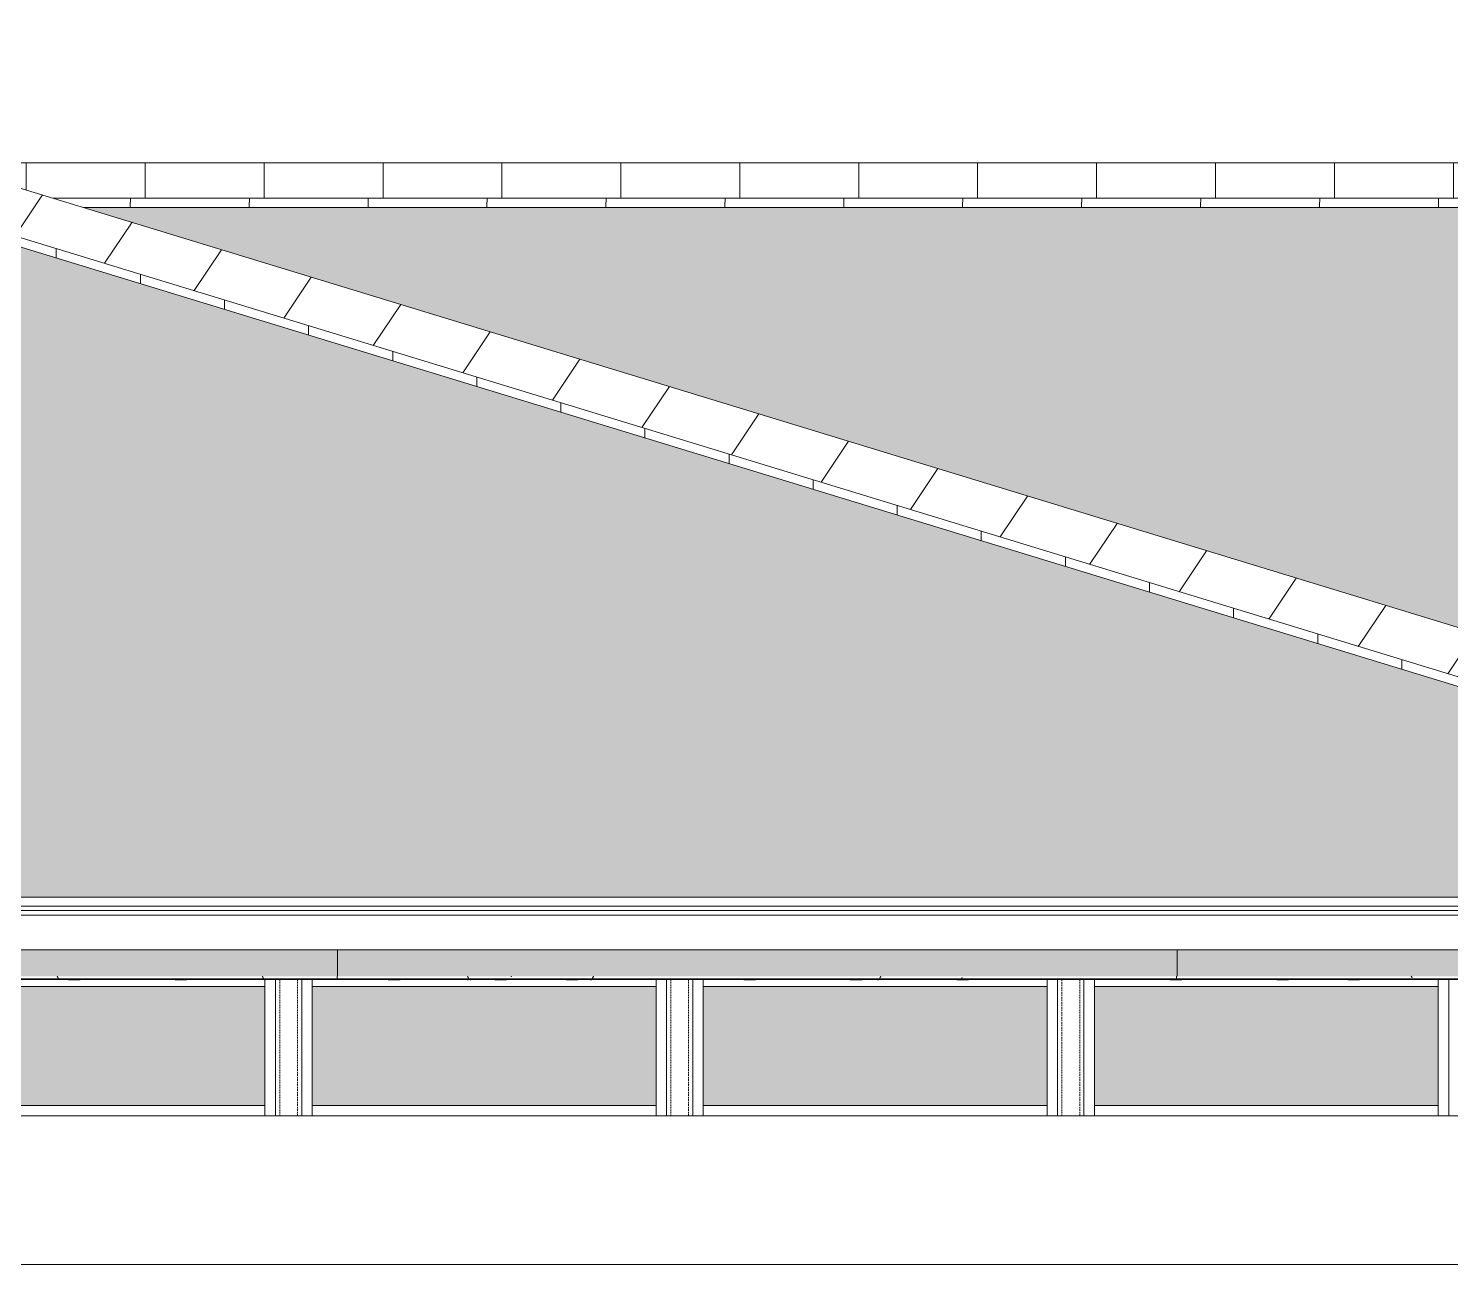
# Model space of a CAD drawing. Header units: millimetres. Extents: x -35517 to 139323, y -3702 to 5999.
# Drawn here: x -21875 to -17809, y 2380 to 5915 of the extents above; entities that cross this region are included whole.
import ezdxf

# ---------------------------------------------------------------- set-up
doc = ezdxf.new("R2010")
doc.units = ezdxf.units.MM
doc.linetypes.add('Hidden', pattern=[7.14375, 4.7625, -2.38125])
for name, color, linetype, lineweight in [('A-GLAZ-CURT', 52, 'Continuous', 5), ('A-GLAZ-CWMG', 51, 'Continuous', 5), ('A-ROOF', 132, 'Continuous', 9), ('A-ROOF-OTLN', 132, 'Continuous', 5), ('A-ROOF-PATT', 132, 'Continuous', 9), ('A-WALL', 113, 'Continuous', 9), ('I-WALL', 2, 'Continuous', 9), ('S-COLS', 52, 'Continuous', 5)]:
    doc.layers.add(name, color=color, linetype=linetype, lineweight=lineweight)

# ---------------------------------------------------------------- blocks, each defined once
blk = doc.blocks.new('Column Steel Square Hollow Sections - 75x75-V129-GENERAL NORTH ELEVATION')
at = {"layer": 'S-COLS', "linetype": 'Hidden'}
for p, q in [((-20038.4, 3195.3), (-20038.4, 2805)), ((-19987.4, 2805), (-19987.4, 3195.1))]:
    blk.add_line(p, q, dxfattribs=at)
blk = doc.blocks.new('Column Steel Square Hollow Sections - 75x75-V128-GENERAL NORTH ELEVATION')
at = {"layer": 'S-COLS', "linetype": 'Hidden'}
for p, q in [((-23392.7, 3195.3), (-23392.7, 2805)), ((-23341.7, 2805), (-23341.7, 3195.3))]:
    blk.add_line(p, q, dxfattribs=at)
blk = doc.blocks.new('Column Steel Square Hollow Sections - 75x75-V137-GENERAL NORTH ELEVATION')
at = {"layer": 'S-COLS', "linetype": 'Hidden'}
for p, q in [((-18920.3, 3195.1), (-18920.3, 2805)), ((-18869.3, 2805), (-18869.3, 3195.1))]:
    blk.add_line(p, q, dxfattribs=at)
blk = doc.blocks.new('FP_144-GENERAL NORTH ELEVATION')
at = {"layer": 'A-ROOF-OTLN'}
blk.add_line((-27098.6, 3195), (-17362.1, 3195), dxfattribs=at)
at = {"layer": 'A-ROOF-PATT', "lineweight": 5}
for p, q in [((-27098.6, 3197), (-17362.1, 3197)), ((-21792.5, 3204.1), (-21792.7, 3204.5)), ((-21792.3, 3203.8), (-21792.5, 3204.1)), ((-21792.1, 3203.4), (-21792.3, 3203.8)), ((-21791.9, 3203), (-21792.1, 3203.4)), ((-21791.7, 3202.7), (-21791.9, 3203)), ((-21791.6, 3202.3), (-21791.7, 3202.7)), ((-21791.4, 3202), (-21791.6, 3202.3)), ((-21791.2, 3201.6), (-21791.4, 3202)), ((-21791, 3201.2), (-21791.2, 3201.6)), ((-21790.8, 3200.9), (-21791, 3201.2)), ((-21790.6, 3200.6), (-21790.8, 3200.9)), ((-21790.4, 3200.2), (-21790.6, 3200.6)), ((-21790.2, 3199.9), (-21790.4, 3200.2)), ((-21790, 3199.5), (-21790.2, 3199.9)), ((-21789.9, 3199.2), (-21790, 3199.5)), ((-21789.7, 3198.9), (-21789.9, 3199.2)), ((-21789.5, 3198.6), (-21789.7, 3198.9)), ((-21789.3, 3198.3), (-21789.5, 3198.6)), ((-21789.1, 3198), (-21789.3, 3198.3)), ((-21788.9, 3197.7), (-21789.1, 3198)), ((-21788.7, 3197.4), (-21788.9, 3197.7)), ((-21788.5, 3197.2), (-21788.7, 3197.4)), ((-21788.3, 3196.9), (-21788.5, 3197.2)), ((-21788.2, 3196.6), (-21788.3, 3196.9)), ((-21788, 3196.4), (-21788.2, 3196.6)), ((-21787.8, 3196.2), (-21788, 3196.4)), ((-21760.3, 3193.9), (-21726.8, 3193.9)), ((-21455.5, 3193.9), (-21422, 3193.9)), ((-21205.9, 3204.1), (-21206.1, 3204.5)), ((-21205.7, 3203.8), (-21205.9, 3204.1)), ((-21205.5, 3203.4), (-21205.7, 3203.8)), ((-21205.3, 3203), (-21205.5, 3203.4)), ((-21205.1, 3202.6), (-21205.3, 3203)), ((-21205, 3202.3), (-21205.1, 3202.6)), ((-21204.8, 3201.9), (-21205, 3202.3)), ((-21204.6, 3201.6), (-21204.8, 3201.9)), ((-21204.4, 3201.2), (-21204.6, 3201.6)), ((-21204.2, 3200.9), (-21204.4, 3201.2)), ((-21204, 3200.5), (-21204.2, 3200.9)), ((-21203.8, 3200.2), (-21204, 3200.5)), ((-21203.6, 3199.8), (-21203.8, 3200.2)), ((-21203.4, 3199.5), (-21203.6, 3199.8)), ((-21203.2, 3199.2), (-21203.4, 3199.5)), ((-21203, 3198.8), (-21203.2, 3199.2)), ((-21202.8, 3198.5), (-21203, 3198.8)), ((-21202.7, 3198.2), (-21202.8, 3198.5)), ((-21202.5, 3197.9), (-21202.7, 3198.2)), ((-21202.3, 3197.6), (-21202.5, 3197.9)), ((-21202.1, 3197.4), (-21202.3, 3197.6)), ((-21201.9, 3197.1), (-21202.1, 3197.4)), ((-21201.7, 3196.8), (-21201.9, 3197.1)), ((-21201.5, 3196.6), (-21201.7, 3196.8)), ((-21201.3, 3196.3), (-21201.5, 3196.6)), ((-21201.1, 3196.1), (-21201.3, 3196.3)), ((-21200.9, 3195.9), (-21201.1, 3196.1)), ((-21200.7, 3195.7), (-21200.9, 3195.9)), ((-21200.5, 3195.5), (-21200.7, 3195.7)), ((-21200.4, 3195.3), (-21200.5, 3195.5)), ((-21200.2, 3195.1), (-21200.4, 3195.3)), ((-21200, 3194.9), (-21200.2, 3195.1)), ((-21199.8, 3194.8), (-21200, 3194.9)), ((-21199.6, 3194.6), (-21199.8, 3194.8)), ((-21199.4, 3194.5), (-21199.6, 3194.6)), ((-21199.2, 3194.4), (-21199.4, 3194.5)), ((-21199, 3194.2), (-21199.2, 3194.4)), ((-21198.8, 3194.2), (-21199, 3194.2)), ((-21198.6, 3194.1), (-21198.8, 3194.2)), ((-21198.4, 3194), (-21198.6, 3194.1)), ((-21198.3, 3193.9), (-21198.4, 3194)), ((-21198.1, 3193.9), (-21198.3, 3193.9)), ((-21197.9, 3193.9), (-21198.1, 3193.9)), ((-21197.7, 3193.8), (-21197.9, 3193.9)), ((-20992.1, 3197), (-20992.1, 3204.5)), ((-20845.9, 3193.9), (-20812.4, 3193.9)), ((-20619.3, 3204.1), (-20619.5, 3204.5)), ((-20619.3, 3193.9), (-20619.5, 3193.8)), ((-20619.1, 3203.8), (-20619.3, 3204.1)), ((-20619.1, 3193.9), (-20619.3, 3193.9)), ((-20618.9, 3203.4), (-20619.1, 3203.8)), ((-20618.9, 3193.9), (-20619.1, 3193.9)), ((-20618.7, 3203), (-20618.9, 3203.4)), ((-20618.8, 3194), (-20618.9, 3193.9)), ((-20618.6, 3194.1), (-20618.8, 3194)), ((-20618.6, 3202.6), (-20618.7, 3203)), ((-20618.4, 3202.3), (-20618.6, 3202.6)), ((-20618.4, 3194.1), (-20618.6, 3194.1)), ((-20618.2, 3201.9), (-20618.4, 3202.3)), ((-20618.2, 3194.2), (-20618.4, 3194.1)), ((-20618, 3201.6), (-20618.2, 3201.9)), ((-20618, 3194.3), (-20618.2, 3194.2)), ((-20617.8, 3201.2), (-20618, 3201.6)), ((-20617.8, 3194.4), (-20618, 3194.3)), ((-20617.6, 3200.9), (-20617.8, 3201.2)), ((-20617.6, 3194.6), (-20617.8, 3194.4)), ((-20617.4, 3200.5), (-20617.6, 3200.9)), ((-20617.4, 3194.7), (-20617.6, 3194.6)), ((-20617.2, 3200.2), (-20617.4, 3200.5)), ((-20617.3, 3194.9), (-20617.4, 3194.7)), ((-20617.1, 3195), (-20617.3, 3194.9)), ((-20617, 3199.8), (-20617.2, 3200.2)), ((-20616.9, 3195.2), (-20617.1, 3195)), ((-20616.8, 3199.5), (-20617, 3199.8)), ((-20616.7, 3195.4), (-20616.9, 3195.2)), ((-20616.6, 3199.2), (-20616.8, 3199.5)), ((-20616.4, 3198.8), (-20616.6, 3199.2)), ((-20616.3, 3198.5), (-20616.4, 3198.8)), ((-20616.1, 3198.2), (-20616.3, 3198.5)), ((-20615.9, 3197.9), (-20616.1, 3198.2)), ((-20615.7, 3197.6), (-20615.9, 3197.9)), ((-20615.5, 3197.4), (-20615.7, 3197.6)), ((-20615.3, 3197.1), (-20615.5, 3197.4)), ((-20615.1, 3196.8), (-20615.3, 3197.1)), ((-20614.9, 3196.6), (-20615.1, 3196.8)), ((-20614.7, 3196.3), (-20614.9, 3196.6)), ((-20614.5, 3196.1), (-20614.7, 3196.3)), ((-20614.3, 3195.9), (-20614.5, 3196.1)), ((-20614.2, 3195.7), (-20614.3, 3195.9)), ((-20614, 3195.5), (-20614.2, 3195.7)), ((-20613.8, 3195.3), (-20614, 3195.5)), ((-20613.6, 3195.1), (-20613.8, 3195.3)), ((-20613.4, 3194.9), (-20613.6, 3195.1)), ((-20613.2, 3194.8), (-20613.4, 3194.9)), ((-20613, 3194.6), (-20613.2, 3194.8)), ((-20612.8, 3194.5), (-20613, 3194.6)), ((-20612.6, 3194.4), (-20612.8, 3194.5)), ((-20612.4, 3194.2), (-20612.6, 3194.4)), ((-20612.2, 3194.2), (-20612.4, 3194.2)), ((-20612, 3194.1), (-20612.2, 3194.2)), ((-20611.9, 3194), (-20612, 3194.1)), ((-20611.7, 3193.9), (-20611.9, 3194)), ((-20611.5, 3193.9), (-20611.7, 3193.9)), ((-20611.3, 3193.9), (-20611.5, 3193.9)), ((-20611.1, 3193.8), (-20611.3, 3193.9)), ((-20541.1, 3193.9), (-20507.6, 3193.9)), ((-20494.5, 3203.1), (-20494.7, 3202.7)), ((-20494.3, 3203.4), (-20494.5, 3203.1)), ((-20494.1, 3203.8), (-20494.3, 3203.4)), ((-20493.9, 3204.1), (-20494.1, 3203.8)), ((-20493.8, 3204.5), (-20493.9, 3204.1)), ((-20337.9, 3193.9), (-20304.4, 3193.9)), ((-20267.3, 3193.9), (-20267.5, 3193.8)), ((-20267.2, 3193.9), (-20267.3, 3193.9)), ((-20267, 3193.9), (-20267.2, 3193.9)), ((-20266.8, 3194), (-20267, 3193.9)), ((-20266.6, 3194.1), (-20266.8, 3194)), ((-20266.4, 3194.2), (-20266.6, 3194.1)), ((-20266.2, 3194.2), (-20266.4, 3194.2)), ((-20266, 3194.4), (-20266.2, 3194.2)), ((-20265.8, 3194.5), (-20266, 3194.4)), ((-20265.6, 3194.6), (-20265.8, 3194.5)), ((-20265.4, 3194.8), (-20265.6, 3194.6)), ((-20265.2, 3194.9), (-20265.4, 3194.8)), ((-20265.1, 3195.1), (-20265.2, 3194.9)), ((-20264.9, 3195.3), (-20265.1, 3195.1)), ((-20264.7, 3195.5), (-20264.9, 3195.3)), ((-20264.5, 3195.7), (-20264.7, 3195.5)), ((-20264.3, 3195.9), (-20264.5, 3195.7)), ((-20264.1, 3196.1), (-20264.3, 3195.9)), ((-20263.9, 3196.3), (-20264.1, 3196.1)), ((-20263.7, 3196.6), (-20263.9, 3196.3)), ((-20263.5, 3196.8), (-20263.7, 3196.6)), ((-20263.3, 3197.1), (-20263.5, 3196.8)), ((-20263.1, 3197.4), (-20263.3, 3197.1)), ((-20262.9, 3197.6), (-20263.1, 3197.4)), ((-20262.8, 3197.9), (-20262.9, 3197.6)), ((-20262.6, 3198.2), (-20262.8, 3197.9)), ((-20262.4, 3198.5), (-20262.6, 3198.2)), ((-20262.2, 3198.8), (-20262.4, 3198.5)), ((-20262, 3199.2), (-20262.2, 3198.8)), ((-20261.8, 3199.5), (-20262, 3199.2)), ((-20261.6, 3199.8), (-20261.8, 3199.5)), ((-20261.4, 3200.2), (-20261.6, 3199.8)), ((-20261.2, 3200.5), (-20261.4, 3200.2)), ((-20261, 3200.9), (-20261.2, 3200.5)), ((-20260.8, 3201.2), (-20261, 3200.9)), ((-20260.6, 3201.6), (-20260.8, 3201.2)), ((-20260.5, 3201.9), (-20260.6, 3201.6)), ((-20260.3, 3202.3), (-20260.5, 3201.9)), ((-20260.1, 3202.6), (-20260.3, 3202.3)), ((-20259.9, 3203), (-20260.1, 3202.6)), ((-20259.7, 3203.4), (-20259.9, 3203)), ((-20259.5, 3203.8), (-20259.7, 3203.4)), ((-20259.3, 3204.1), (-20259.5, 3203.8)), ((-20259.1, 3204.5), (-20259.3, 3204.1)), ((-19829.9, 3193.9), (-19796.4, 3193.9)), ((-19525.1, 3193.9), (-19491.6, 3193.9)), ((-19446.1, 3193.9), (-19446.3, 3193.8)), ((-19445.9, 3193.9), (-19446.1, 3193.9)), ((-19445.7, 3193.9), (-19445.9, 3193.9)), ((-19445.6, 3194), (-19445.7, 3193.9)), ((-19445.4, 3194.1), (-19445.6, 3194)), ((-19445.2, 3194.2), (-19445.4, 3194.1)), ((-19445, 3194.2), (-19445.2, 3194.2)), ((-19444.8, 3194.4), (-19445, 3194.2)), ((-19444.6, 3194.5), (-19444.8, 3194.4)), ((-19444.4, 3194.6), (-19444.6, 3194.5)), ((-19444.2, 3194.8), (-19444.4, 3194.6)), ((-19444, 3194.9), (-19444.2, 3194.8)), ((-19443.8, 3195.1), (-19444, 3194.9)), ((-19443.6, 3195.3), (-19443.8, 3195.1)), ((-19443.4, 3195.5), (-19443.6, 3195.3)), ((-19443.3, 3195.7), (-19443.4, 3195.5)), ((-19443.1, 3195.9), (-19443.3, 3195.7)), ((-19442.9, 3196.1), (-19443.1, 3195.9)), ((-19442.7, 3196.3), (-19442.9, 3196.1)), ((-19442.5, 3196.6), (-19442.7, 3196.3)), ((-19442.3, 3196.8), (-19442.5, 3196.6)), ((-19442.1, 3197.1), (-19442.3, 3196.8)), ((-19441.9, 3197.4), (-19442.1, 3197.1)), ((-19441.7, 3197.6), (-19441.9, 3197.4)), ((-19441.5, 3197.9), (-19441.7, 3197.6)), ((-19441.3, 3198.2), (-19441.5, 3197.9)), ((-19441.1, 3198.5), (-19441.3, 3198.2)), ((-19441, 3198.8), (-19441.1, 3198.5)), ((-19440.8, 3199.2), (-19441, 3198.8)), ((-19440.6, 3199.5), (-19440.8, 3199.2)), ((-19440.4, 3199.8), (-19440.6, 3199.5)), ((-19440.2, 3200.2), (-19440.4, 3199.8)), ((-19440, 3200.5), (-19440.2, 3200.2)), ((-19439.8, 3200.9), (-19440, 3200.5)), ((-19439.6, 3201.2), (-19439.8, 3200.9)), ((-19439.4, 3201.6), (-19439.6, 3201.2)), ((-19439.2, 3201.9), (-19439.4, 3201.6)), ((-19439, 3202.3), (-19439.2, 3201.9)), ((-19438.9, 3202.6), (-19439, 3202.3)), ((-19438.7, 3203), (-19438.9, 3202.6)), ((-19438.5, 3203.4), (-19438.7, 3203)), ((-19438.3, 3203.8), (-19438.5, 3203.4)), ((-19438.1, 3204.1), (-19438.3, 3203.8)), ((-19437.9, 3204.5), (-19438.1, 3204.1)), ((-19220.3, 3193.9), (-19186.8, 3193.9)), ((-19211.5, 3193.9), (-19211.7, 3193.8)), ((-19211.3, 3193.9), (-19211.5, 3193.9)), ((-19211.1, 3193.9), (-19211.3, 3193.9)), ((-19210.9, 3194), (-19211.1, 3193.9)), ((-19210.7, 3194.1), (-19210.9, 3194)), ((-19210.5, 3194.1), (-19210.7, 3194.1)), ((-19210.4, 3194.2), (-19210.5, 3194.1)), ((-19210.2, 3194.3), (-19210.4, 3194.2)), ((-19210, 3194.5), (-19210.2, 3194.3)), ((-19209.8, 3194.6), (-19210, 3194.5)), ((-19209.6, 3194.7), (-19209.8, 3194.6)), ((-19209.4, 3194.9), (-19209.6, 3194.7)), ((-19209.2, 3195.1), (-19209.4, 3194.9)), ((-19209, 3195.2), (-19209.2, 3195.1)), ((-19208.8, 3195.4), (-19209, 3195.2)), ((-19208.7, 3195.6), (-19208.8, 3195.4)), ((-19208.5, 3195.8), (-19208.7, 3195.6)), ((-19208.3, 3196.1), (-19208.5, 3195.8)), ((-19208.1, 3196.3), (-19208.3, 3196.1)), ((-19207.9, 3196.5), (-19208.1, 3196.3)), ((-19207.7, 3196.8), (-19207.9, 3196.5)), ((-19207.5, 3197), (-19207.7, 3196.8)), ((-19207.3, 3197.3), (-19207.5, 3197)), ((-19207.1, 3197.6), (-19207.3, 3197.3)), ((-19206.9, 3197.9), (-19207.1, 3197.6)), ((-19206.8, 3198.1), (-19206.9, 3197.9)), ((-19206.6, 3198.4), (-19206.8, 3198.1)), ((-19206.4, 3198.8), (-19206.6, 3198.4)), ((-19206.2, 3199.1), (-19206.4, 3198.8)), ((-19206, 3199.4), (-19206.2, 3199.1)), ((-19205.8, 3199.7), (-19206, 3199.4)), ((-19205.6, 3200), (-19205.8, 3199.7)), ((-19205.4, 3200.4), (-19205.6, 3200)), ((-19205.2, 3200.7), (-19205.4, 3200.4)), ((-18610.7, 3193.9), (-18577.2, 3193.9)), ((-18592.1, 3197), (-18592.1, 3204.5)), ((-18305.9, 3193.9), (-18272.4, 3193.9)), ((-18102.7, 3193.9), (-18069.2, 3193.9)), ((-17921, 3204.1), (-17921.2, 3204.5)), ((-17920.8, 3203.8), (-17921, 3204.1)), ((-17920.6, 3203.4), (-17920.8, 3203.8)), ((-17920.5, 3203), (-17920.6, 3203.4)), ((-17920.3, 3202.7), (-17920.5, 3203)), ((-17920.1, 3202.3), (-17920.3, 3202.7)), ((-17919.9, 3202), (-17920.1, 3202.3)), ((-17919.7, 3201.6), (-17919.9, 3202)), ((-17919.5, 3201.3), (-17919.7, 3201.6)), ((-17919.3, 3200.9), (-17919.5, 3201.3)), ((-17919.1, 3200.6), (-17919.3, 3200.9)), ((-17919, 3200.3), (-17919.1, 3200.6))]:
    blk.add_line(p, q, dxfattribs=at)
blk = doc.blocks.new('System Panel - Glazed-1394053-GENERAL NORTH ELEVATION')
at = {"layer": 'A-GLAZ-CURT'}
blk.add_hatch(color=256, dxfattribs=at).paths.add_polyline_path([(-25670.9, 2835), (-25670.9, 3175), (-26654, 3175), (-26654, 2835), (-25863, 2835)])
blk = doc.blocks.new('Rectangular Mullion - Sheerclip 15 - 75x50 Aluminium Top and Side A Edge Frame-1394052-GENERAL NORTH ELEVATION')
at = {"layer": 'A-GLAZ-CWMG'}
for p, q in [((-26654, 3175), (-26654, 3195.3)), ((-25670.9, 3175), (-26654, 3175)), ((-25670.9, 3195.3), (-25670.9, 3175))]:
    blk.add_line(p, q, dxfattribs=at)
blk = doc.blocks.new('Rectangular Mullion - Sheerclip 15 - 75x50 Aluminium Top and Side A Edge Frame-1393954-GENERAL NORTH ELEVATION')
at = {"layer": 'A-GLAZ-CWMG'}
for p, q in [((-26654, 2805), (-26654, 2835)), ((-25670.9, 2835), (-26654, 2835)), ((-25670.9, 2835), (-25670.9, 2805))]:
    blk.add_line(p, q, dxfattribs=at)
blk = doc.blocks.new('Rectangular Mullion - Sheerclip 15 - 75x50 Aluminium Bottom Side B Edge Frame-1377129-GENERAL NORTH ELEVATION')
at = {"layer": 'A-GLAZ-CWMG'}
for p, q in [((-25670.9, 3195.3), (-25670.9, 2805)), ((-25640.9, 2805), (-25640.9, 3195.3))]:
    blk.add_line(p, q, dxfattribs=at)
blk = doc.blocks.new('Rectangular Mullion - Sheerclip 15 - 75x50 Aluminium Bottom Side B Edge Frame-1393953-GENERAL NORTH ELEVATION')
at = {"layer": 'A-GLAZ-CWMG'}
for p, q in [((-26684, 2805), (-26684, 3195.3)), ((-26654, 3195.3), (-26654, 2805))]:
    blk.add_line(p, q, dxfattribs=at)
blk = doc.blocks.new('Rectangular Mullion - Sheerclip 15 - 75x50 Aluminium Top and Side A Edge Frame-V160-GENERAL NORTH ELEVATION')
at = {"layer": 'A-GLAZ-CWMG'}
for p, q in [((-19945.4, 3175), (-19945.4, 3195.1)), ((-18962.3, 3175), (-19945.4, 3175)), ((-18962.3, 3195.1), (-18962.3, 3175))]:
    blk.add_line(p, q, dxfattribs=at)
blk = doc.blocks.new('Rectangular Mullion - Sheerclip 15 - 75x50 Aluminium Bottom Side B Edge Frame-V161-GENERAL NORTH ELEVATION')
at = {"layer": 'A-GLAZ-CWMG'}
for p, q in [((-18962.3, 3195.1), (-18962.3, 2805)), ((-18932.3, 2805), (-18932.3, 3195.1))]:
    blk.add_line(p, q, dxfattribs=at)
blk = doc.blocks.new('Rectangular Mullion - Sheerclip 15 - 75x50 Aluminium Bottom Side B Edge Frame-V162-GENERAL NORTH ELEVATION')
at = {"layer": 'A-GLAZ-CWMG'}
for p, q in [((-19975.4, 2805), (-19975.4, 3195.1)), ((-19945.4, 3195.1), (-19945.4, 2805))]:
    blk.add_line(p, q, dxfattribs=at)
blk = doc.blocks.new('Rectangular Mullion - Sheerclip 15 - 75x50 Aluminium Top and Side A Edge Frame-V163-GENERAL NORTH ELEVATION')
at = {"layer": 'A-GLAZ-CWMG'}
for p, q in [((-18827.3, 3175), (-18827.3, 3195.1)), ((-17844.2, 3175), (-18827.3, 3175)), ((-17844.2, 3195), (-17844.2, 3175))]:
    blk.add_line(p, q, dxfattribs=at)
blk = doc.blocks.new('Rectangular Mullion - Sheerclip 15 - 75x50 Aluminium Bottom Side B Edge Frame-V164-GENERAL NORTH ELEVATION')
at = {"layer": 'A-GLAZ-CWMG'}
for p, q in [((-17844.2, 3195), (-17844.2, 2805)), ((-17814.2, 2805), (-17814.2, 3195))]:
    blk.add_line(p, q, dxfattribs=at)
blk = doc.blocks.new('Rectangular Mullion - Sheerclip 15 - 75x50 Aluminium Bottom Side B Edge Frame-V165-GENERAL NORTH ELEVATION')
at = {"layer": 'A-GLAZ-CWMG'}
for p, q in [((-18857.3, 2805), (-18857.3, 3195.1)), ((-18827.3, 3195.1), (-18827.3, 2805))]:
    blk.add_line(p, q, dxfattribs=at)

msp = doc.modelspace()

# ---------------------------------------------------------------- hatches: boundary and pattern name
at = {"layer": 'A-ROOF-PATT', "lineweight": 5}
h = msp.add_hatch(dxfattribs=at)
h.set_pattern_fill('FP_35', color=256, style=0, pattern_type=2)
h.set_pattern_definition([(56.205, (-19569.68, 4676), (-308.4, -0.001), [])])
h.paths.add_polyline_path([(-15747.3, 3436.8), (-15623.6, 3540.1), (-23392.1, 5915.2), (-23392.1, 5774), (-16868.5, 3779.6)])
h = msp.add_hatch(dxfattribs=at)
h.set_pattern_fill('FP_34', color=256, style=0, pattern_type=2)
h.set_pattern_definition([(90, (-19631.56, 4618.24), (-240.416, 1e-14), [])])
h.paths.add_polyline_path([(-15747.3, 3424.6), (-15747.3, 3436.8), (-23392.1, 5774), (-23392.1, 5761.9), (-15871, 3462.5)])
h = msp.add_hatch(dxfattribs=at)
h.set_pattern_fill('FP_6', color=256, style=0, pattern_type=2)
h.set_pattern_definition([(0, (0, 9894.844), (323.85, 44.557), [76.2, -63.5, 88.9, -38.1, -165.1]), (0, (0, 9894.844), (323.85, 44.557), [-266.7, 114.3, -50.8]), (0, (76.2, 9896.7), (323.85, 44.557), [63.5, -241.3, 50.8, -76.2]), (0, (228.6, 9892.06), (323.85, 44.557), [38.1, -393.7]), (90, (0, 9894.84), (-107.95, 44.557), [42.701, -135.529]), (90, (76.2, 9894.84), (-107.95, 44.557), [41.773, -136.457]), (90, (139.7, 9894.84), (-107.95, 44.557), [38.988, -139.242]), (90, (228.6, 9892.06), (-107.95, 44.557), [42.701, -135.529]), (90, (266.7, 9892.06), (-107.95, 44.557), [42.701, -135.529]), (90, (381, 9894.84), (-107.95, 44.557), [40.844, -137.385])])
h.paths.add_polyline_path([(-31160.6, 3431.1), (-31047.4, 3431.1), (-31047.4, 3435.3), (-31074.1, 3457.6), (-31146.9, 3435.3)])
h.paths.add_polyline_path([(-30965.3, 3431.1), (-15818.8, 3431.1), (-23392.1, 5746.5), (-30946.9, 3436.8)])
h.paths.add_polyline_path([(-15706, 3431.1), (-15623.6, 3431.1), (-15710.1, 3457.6), (-15736.7, 3435.3), (-15736.7, 3431.1)])
h = msp.add_hatch(dxfattribs=at)
h.set_pattern_fill('FP_33', color=256, style=0, pattern_type=2)
h.set_pattern_definition([(90, (-19631.56, 4604.5), (-240.416, 1e-14), [])])
h.paths.add_polyline_path([(-15747.3, 3409.3), (-15747.3, 3424.6), (-23392.1, 5761.9), (-23392.1, 5746.5), (-15871, 3447.1)])
h = msp.add_hatch(dxfattribs=at)
h.set_pattern_fill('FP_9', color=256, style=0, pattern_type=2)
h.set_pattern_definition([(90, (-14061.3, 5480.25), (-340, 2e-14), [])])
h.paths.add_polyline_path([(-6062.2, 5429.7), (-5983.4, 5524.3), (-5994.6, 5530.8), (-22110.2, 5530.8), (-22089.9, 5517.1), (-21804.1, 5429.7), (-7199.3, 5429.7)])
h.paths.add_polyline_path([(-5983.3, 5524.5), (-5978.1, 5530.8), (-5989.2, 5530.8), (-5985.8, 5527.2)])
h = msp.add_hatch(dxfattribs=at)
h.set_pattern_fill('FP_8', color=256, style=0, pattern_type=2)
h.set_pattern_definition([(90, (-14103.38, 5423.8), (-340, 2e-14), [])])
h.paths.add_polyline_path([(-9773.6, 5417.9), (-6063.7, 5417.9), (-6062.2, 5429.7), (-21804.1, 5429.7), (-21765.3, 5417.9), (-14922.2, 5417.9)])
h = msp.add_hatch(dxfattribs=at)
h.set_pattern_fill('FP_7', color=256, style=0, pattern_type=2)
h.set_pattern_definition([(90, (-14104.12, 5410.36), (-340, 2e-14), [])])
h.paths.add_polyline_path([(-14922.2, 5402.9), (-6065.6, 5402.9), (-6063.7, 5417.9), (-21765.3, 5417.9), (-21716.2, 5402.9), (-15510.4, 5402.9)])
h = msp.add_hatch(dxfattribs=at)
h.set_pattern_fill('FP_5', color=256, style=0, pattern_type=2)
h.set_pattern_definition([(0, (0, 6539.686), (323.85, 44.557), [76.2, -63.5, 88.9, -38.1, -165.1]), (0, (0, 6539.686), (323.85, 44.557), [-266.7, 114.3, -50.8]), (0, (76.2, 6541.543), (323.85, 44.557), [63.5, -241.3, 50.8, -76.2]), (0, (228.6, 6536.9), (323.85, 44.557), [38.1, -393.7]), (90, (0, 6539.69), (-107.95, 44.557), [42.701, -135.529]), (90, (76.2, 6539.69), (-107.95, 44.557), [41.773, -136.457]), (90, (139.7, 6539.69), (-107.95, 44.557), [38.988, -139.242]), (90, (228.6, 6536.9), (-107.95, 44.557), [42.701, -135.529]), (90, (266.7, 6536.9), (-107.95, 44.557), [42.701, -135.529]), (90, (381, 6539.69), (-107.95, 44.557), [40.844, -137.385])])
h.paths.add_polyline_path([(-8003.8, 3431.1), (383.6, 3431.1), (-6065.6, 5402.9), (-21716.2, 5402.9), (-15623.6, 3540.1), (-15499.8, 3435.3), (-15499.8, 3431.1), (-8164.7, 3431.1)])
h.paths.add_polyline_path([(526.4, 3431.1), (431.3, 3460.2), (415.6, 3449.7), (415.6, 3431.1), (523.6, 3431.1)])
h.paths.add_polyline_path([(-15581.9, 3431.1), (-15698.9, 3466.9), (-15710.1, 3457.6), (-15623.6, 3431.1)])
h = msp.add_hatch(dxfattribs=at)
h.set_pattern_fill('FP_26', color=256, style=0, pattern_type=2)
h.set_pattern_definition([(0, (-28770.69, 0), (406.4, 101.6), [33.528, -271.272, 33.528, -271.272, -1625.6]), (0, (-28770.69, 0), (406.4, 101.6), [-609.6, 33.528, -576.072, 33.528, -271.272, -711.2]), (0, (-28770.69, 0), (406.4, 101.6), [-1524, 33.528, -169.672, 33.528, -474.472]), (120, (-28618.29, 50.8), (-291.1882, 301.1527), [33.528, -271.272, 33.528, -271.272, -1625.6]), (120, (-28618.29, 50.8), (-291.1882, 301.1527), [-609.6, 33.528, -576.072, 33.528, -271.272, -711.2]), (120, (-28618.29, 50.8), (-291.1882, 301.1527), [-1524, 33.528, -169.672, 33.528, -474.472]), (240, (-28567.49, 254), (-115.2118, -402.7527), [33.528, -271.272, 33.528, -271.272, -1625.6]), (240, (-28567.49, 254), (-115.2118, -402.7527), [-609.6, 33.528, -576.072, 33.528, -271.272, -711.2]), (240, (-28567.49, 254), (-115.2118, -402.7527), [-1524, 33.528, -169.672, 33.528, -474.472])])
h.paths.add_polyline_path([(-23288.7, 3204.5), (-17362.1, 3204.5), (-17362.1, 3280.1), (-27098.6, 3280.1), (-27098.6, 3204.5), (-23449.6, 3204.5)])
h.paths.add_polyline_path([(-15653.6, 3204.5), (-15653.6, 3280.1), (-17287.1, 3280.1), (-17287.1, 3204.5), (-15887.6, 3204.5)])
h.paths.add_polyline_path([(-30368, 3204.5), (-27173.6, 3204.5), (-27173.6, 3280.1), (-31130.6, 3280.1), (-31130.6, 3204.5)])
h = msp.add_hatch(dxfattribs=at)
h.set_pattern_fill('FP_28', color=256, style=0, pattern_type=2)
h.set_pattern_definition([(0, (-23392.1, 3309.8), (0, 1200), []), (90, (-23392, 3309.8), (-2400, 1e-13), [])])
h.paths.add_polyline_path([(-23288.7, 3204.5), (-17362.1, 3204.5), (-17362.1, 3280.1), (-27098.6, 3280.1), (-27098.6, 3204.5), (-23449.6, 3204.5)])
h.paths.add_polyline_path([(-15653.6, 3204.5), (-15653.6, 3280.1), (-17287.1, 3280.1), (-17287.1, 3204.5), (-15887.6, 3204.5)])
h.paths.add_polyline_path([(-30368, 3204.5), (-27173.6, 3204.5), (-27173.6, 3280.1), (-31130.6, 3280.1), (-31130.6, 3204.5)])

# ---------------------------------------------------------------- linework, layer by layer
at = {"layer": 'A-ROOF'}
for p, q in [((-30965.3, 3431.1), (-15818.8, 3431.1)), ((526.4, 3405), (-31160.6, 3405))]:
    msp.add_line(p, q, dxfattribs=at)
at = {"layer": 'A-ROOF-OTLN'}
for p, q in [((-15623.6, 3540.1), (-23392.1, 5915.2)), ((-15747.3, 3436.8), (-23392.1, 5774)), ((-15747.3, 3409.3), (-23392.1, 5746.5)), ((-5994.6, 5530.8), (-22110.2, 5530.8)), ((-6062.2, 5429.7), (-21804.1, 5429.7)), ((-6065.6, 5402.9), (-21716.2, 5402.9)), ((626.4, 3392.3), (-31260.6, 3392.3)), ((626.4, 3379.6), (-31260.6, 3379.6)), ((-1746.1, 3280.1), (-31209.8, 3280.1))]:
    msp.add_line(p, q, dxfattribs=at)
at = {"layer": 'A-WALL'}
msp.add_line((-17362.1, 2380), (-27098.6, 2380), dxfattribs=at)
at = {"layer": 'I-WALL'}
msp.add_line((-17362.1, 2805), (-27098.6, 2805), dxfattribs=at)
at = {"layer": 'S-COLS'}
for p, q in [((-21168.5, 2805), (-21168.5, 3195.3)), ((-21093.5, 3195.3), (-21093.5, 2805)), ((-20050.4, 2805), (-20050.4, 3195.3)), ((-19975.4, 3195.1), (-19975.4, 2805)), ((-18932.3, 2805), (-18932.3, 3195.1)), ((-18857.3, 3195.1), (-18857.3, 2805)), ((-17814.2, 2805), (-17814.2, 3195))]:
    msp.add_line(p, q, dxfattribs=at)

# ---------------------------------------------------------------- block references
at = {"layer": 'A-GLAZ-CURT'}
for p in [(4472.4, 0), (5590.5, 0), (6708.6, 0), (7826.7, 0)]:
    msp.add_blockref('System Panel - Glazed-1394053-GENERAL NORTH ELEVATION', p, dxfattribs=at)
at = {"layer": 'A-GLAZ-CWMG'}
for name, p in [('Rectangular Mullion - Sheerclip 15 - 75x50 Aluminium Top and Side A Edge Frame-1394052-GENERAL NORTH ELEVATION', (4472.4, 0)), ('Rectangular Mullion - Sheerclip 15 - 75x50 Aluminium Bottom Side B Edge Frame-1377129-GENERAL NORTH ELEVATION', (4472.4, 0)), ('Rectangular Mullion - Sheerclip 15 - 75x50 Aluminium Bottom Side B Edge Frame-1393953-GENERAL NORTH ELEVATION', (5590.5, 0)), ('Rectangular Mullion - Sheerclip 15 - 75x50 Aluminium Top and Side A Edge Frame-1394052-GENERAL NORTH ELEVATION', (5590.5, 0)), ('Rectangular Mullion - Sheerclip 15 - 75x50 Aluminium Bottom Side B Edge Frame-1377129-GENERAL NORTH ELEVATION', (5590.5, 0)), ('Rectangular Mullion - Sheerclip 15 - 75x50 Aluminium Bottom Side B Edge Frame-V162-GENERAL NORTH ELEVATION', (0, 0)), ('Rectangular Mullion - Sheerclip 15 - 75x50 Aluminium Top and Side A Edge Frame-V160-GENERAL NORTH ELEVATION', (0, 0)), ('Rectangular Mullion - Sheerclip 15 - 75x50 Aluminium Bottom Side B Edge Frame-V161-GENERAL NORTH ELEVATION', (0, 0)), ('Rectangular Mullion - Sheerclip 15 - 75x50 Aluminium Bottom Side B Edge Frame-V165-GENERAL NORTH ELEVATION', (0, 0)), ('Rectangular Mullion - Sheerclip 15 - 75x50 Aluminium Top and Side A Edge Frame-V163-GENERAL NORTH ELEVATION', (0, 0)), ('Rectangular Mullion - Sheerclip 15 - 75x50 Aluminium Bottom Side B Edge Frame-V164-GENERAL NORTH ELEVATION', (0, 0)), ('Rectangular Mullion - Sheerclip 15 - 75x50 Aluminium Top and Side A Edge Frame-1393954-GENERAL NORTH ELEVATION', (4472.4, 0)), ('Rectangular Mullion - Sheerclip 15 - 75x50 Aluminium Top and Side A Edge Frame-1393954-GENERAL NORTH ELEVATION', (5590.5, 0)), ('Rectangular Mullion - Sheerclip 15 - 75x50 Aluminium Top and Side A Edge Frame-1393954-GENERAL NORTH ELEVATION', (6708.6, 0)), ('Rectangular Mullion - Sheerclip 15 - 75x50 Aluminium Top and Side A Edge Frame-1393954-GENERAL NORTH ELEVATION', (7826.7, 0))]:
    msp.add_blockref(name, p, dxfattribs=at)
at = {"layer": 'A-ROOF-OTLN'}
msp.add_blockref('FP_144-GENERAL NORTH ELEVATION', (0, 0), dxfattribs=at)
at = {"layer": 'S-COLS', "linetype": 'Hidden'}
for name, p in [('Column Steel Square Hollow Sections - 75x75-V128-GENERAL NORTH ELEVATION', (2236.2, 0)), ('Column Steel Square Hollow Sections - 75x75-V129-GENERAL NORTH ELEVATION', (0, 0)), ('Column Steel Square Hollow Sections - 75x75-V137-GENERAL NORTH ELEVATION', (0, 0))]:
    msp.add_blockref(name, p, dxfattribs=at)

doc.saveas('drawing.dxf')
